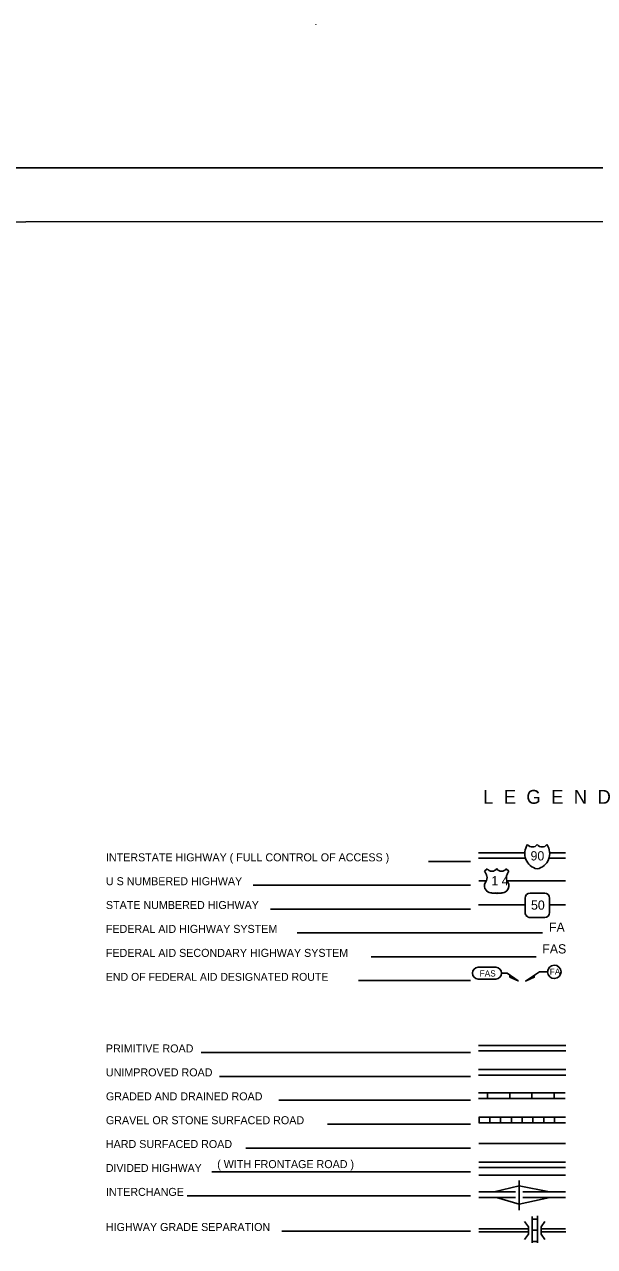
# Model space of a CAD drawing. Extents: x 281213 to 901381, y 15267972 to 16023003.
# Drawn here: x 829227 to 860064, y 15749251 to 15815426 of the extents above; entities that cross this region are included whole.
import ezdxf

# ---------------------------------------------------------------- set-up
doc = ezdxf.new("R2010")
doc.units = 0
for name, color, linetype in [('L1', 7, 'Continuous'), ('L12', 7, 'Continuous'), ('L23', 7, 'Continuous'), ('L26', 7, 'Continuous')]:
    doc.layers.add(name, color=color, linetype=linetype)

msp = doc.modelspace()

# ---------------------------------------------------------------- linework, layer by layer
at = {"layer": 'L1'}
for p, q in [((844980, 15815419), (844995, 15815419)), ((844987, 15815412), (844987, 15815426)), ((844987, 15815419), (844987, 15815419))]:
    msp.add_line(p, q, dxfattribs=at)
at = {"layer": 'L12'}
for p, q in [((853792, 15770575), (856295, 15770575)), ((853792, 15770274), (856326, 15770274)), ((857599, 15770274), (858486, 15770274)), ((857636, 15770575), (858486, 15770575)), ((854220, 15769049), (853803, 15769049)), ((855329, 15769049), (858491, 15769049)), ((853792, 15767761), (856316, 15767761)), ((857625, 15767761), (858486, 15767761)), ((853803, 15754834), (858502, 15754834)), ((853803, 15753826), (858502, 15753826)), ((853803, 15753525), (858502, 15753525)), ((853803, 15753124), (858502, 15753124)), ((855978, 15751217), (855978, 15752833)), ((853803, 15752210), (855793, 15752210)), ((853803, 15751909), (855793, 15751909)), ((856194, 15752210), (858502, 15752210)), ((856194, 15751909), (858502, 15751909)), ((853808, 15750209), (856490, 15750209)), ((853808, 15750051), (856490, 15750051)), ((857177, 15750219), (858491, 15750219)), ((857192, 15750051), (858507, 15750051))]:
    msp.add_line(p, q, dxfattribs=at)
for points in [[(854637, 15752210), (855978, 15752543)], [(857636, 15752215), (855978, 15752543)], [(854769, 15751909), (855978, 15751550)], [(855978, 15751550), (857641, 15751909)]]:
    msp.add_lwpolyline(points, dxfattribs=at)
at = {"layer": 'L23'}
for p, q in [((851078, 15770110), (853349, 15770110)), ((854119, 15769577), (854251, 15769709)), ((855424, 15769577), (855292, 15769709)), ((854178, 15768991), (854183, 15769002)), ((854236, 15769318), (854236, 15769318)), ((855307, 15769308), (855307, 15769329)), ((855366, 15768991), (855366, 15768991)), ((841595, 15768817), (853349, 15768817)), ((854225, 15768516), (854209, 15768526)), ((854510, 15768394), (854711, 15768394)), ((855033, 15768394), (854832, 15768394)), ((855292, 15768500), (855318, 15768516)), ((857367, 15768384), (856575, 15768384)), ((856316, 15768120), (856316, 15767333)), ((857625, 15767333), (857625, 15768120)), ((842535, 15767528), (853349, 15767528)), ((856575, 15767069), (857367, 15767069)), ((843977, 15766235), (857245, 15766235)), ((847974, 15764941), (856902, 15764941)), ((853766, 15764376), (854727, 15764376)), ((847303, 15763653), (853349, 15763653)), ((853766, 15763737), (854727, 15763737)), ((838792, 15759761), (853349, 15759761)), ((853792, 15760141), (858507, 15760141)), ((853792, 15759840), (858507, 15759840)), ((839774, 15758467), (853349, 15758467)), ((853792, 15758832), (858507, 15758832)), ((853792, 15758536), (858507, 15758536)), ((842984, 15757174), (853349, 15757174)), ((853792, 15757570), (858475, 15757570)), ((853792, 15757269), (858475, 15757269)), ((854278, 15757570), (854278, 15757269)), ((855476, 15757570), (855476, 15757269)), ((856675, 15757570), (856675, 15757269)), ((857873, 15757570), (857873, 15757269)), ((845624, 15755885), (853349, 15755885)), ((853803, 15756260), (858486, 15756260)), ((853803, 15755959), (858486, 15755959)), ((853818, 15756260), (853818, 15755959)), ((854399, 15756260), (854399, 15755959)), ((854985, 15756260), (854985, 15755959)), ((855566, 15756260), (855566, 15755959)), ((856152, 15756260), (856152, 15755959)), ((856733, 15756260), (856733, 15755959)), ((857319, 15756260), (857319, 15755959)), ((857900, 15756260), (857900, 15755959)), ((841210, 15754586), (853349, 15754586)), ((839362, 15753293), (853349, 15753293)), ((838037, 15751994), (853349, 15751994)), ((856485, 15750325), (856284, 15750600)), ((856685, 15749459), (856685, 15750885)), ((856685, 15750732), (856986, 15750732)), ((856986, 15749459), (856986, 15750916)), ((857182, 15750325), (857382, 15750600)), ((843153, 15750093), (853349, 15750093)), ((856284, 15749633), (856485, 15749924)), ((856485, 15749924), (856485, 15750325)), ((856685, 15750135), (856986, 15750135)), ((857182, 15749924), (857182, 15750315)), ((857382, 15749633), (857182, 15749924)), ((856685, 15749533), (856986, 15749533))]:
    msp.add_line(p, q, dxfattribs=at)
msp.add_lwpolyline([(552040, 15804667), (898610, 15804752), (898598, 15624890), (552022, 15625032)], close=True, dxfattribs=at)
for points in [[(855043, 15764049), (855344, 15764059), (855941, 15763637), (855487, 15763843), (855487, 15763959)], [(857520, 15764128), (857087, 15764128), (856337, 15763626), (856807, 15763832), (856817, 15763959)]]:
    msp.add_lwpolyline(points, dxfattribs=at)
for centre, radius, start, end in [((857138, 15770531), 849, 145.14312, 258.09316), ((856703, 15771215), 328, 217.37591, 322.23762), ((857225, 15771215), 328, 217.76666, 322.62838), ((856791, 15770531), 849, 281.91113, 34.86116), ((853615, 15769181), 637, 12.29087, 38.41087), ((854510, 15769892), 317, 215.68703, 325.8092), ((855034, 15769892), 317, 214.19569, 324.65779), ((855930, 15769181), 637, 141.59322, 166.93701), ((854450, 15768780), 344, 141.56593, 226.89454), ((853867, 15769216), 384, 326.08664, 14.91322), ((855678, 15769216), 384, 166.75048, 215.18625), ((855094, 15768780), 344, 310.34092, 38.29471), ((854511, 15768791), 394, 224.02499, 270.00208), ((854708, 15768332), 65.6, 10.37181, 90.00214), ((854837, 15768332), 65.6, 90.00214, 169.63251), ((855034, 15768791), 394, 270.00214, 311.99099), ((856576, 15768120), 263, 90.00214, 180.00214), ((857364, 15768120), 263, 0.00214, 90.00214), ((856576, 15767333), 263, 180.00214, 270.00214), ((857364, 15767333), 263, 270.00214, 0.00214), ((853772, 15764055), 317, 90.00149, 270.00149), ((854722, 15764055), 317, 270.00149, 90.00149)]:
    msp.add_arc(centre, radius, start, end, dxfattribs=at)
msp.add_ellipse((857889, 15764126), major_axis=(-8, 363), ratio=0.999925, dxfattribs=at)
at = {"layer": 'L26'}
msp.add_line((549365, 15807667), (901381, 15807667), dxfattribs=at)

# ---------------------------------------------------------------- texts
at = {"layer": 'L23'}
for s, height, p in [('L  E  G  E  N  D', 749.98, (854035, 15773226)), ('INTERSTATE HIGHWAY ( FULL CONTROL OF ACCESS )', 433.31, (833633, 15770110)), ('90', 500, (856601, 15770158)), ('U S NUMBERED HIGHWAY', 433.31, (833633, 15768817)), ('1 4', 500, (854484, 15768810)), ('STATE NUMBERED HIGHWAY', 433.31, (833633, 15767528)), ('50', 500, (856627, 15767491)), ('FEDERAL AID HIGHWAY SYSTEM', 433.31, (833633, 15766235)), ('FA', 500, (857599, 15766293)), ('FAS', 500, (857235, 15765121)), ('FEDERAL AID SECONDARY HIGHWAY SYSTEM', 433.31, (833633, 15764936)), ('FA', 333.3, (857641, 15763969)), ('END OF FEDERAL AID DESIGNATED ROUTE', 425.01, (833633, 15763642)), ('PRIMITIVE ROAD', 433.31, (833633, 15759761)), ('UNIMPROVED ROAD', 433.31, (833633, 15758467)), ('GRADED AND DRAINED ROAD', 433.31, (833633, 15757168)), ('GRAVEL OR STONE SURFACED ROAD', 433.31, (833633, 15755875)), ('HARD SURFACED ROAD', 433.31, (833633, 15754586)), ('DIVIDED HIGHWAY', 425.01, (833633, 15753293)), ('( WITH FRONTAGE ROAD )', 433.31, (839652, 15753499)), ('INTERCHANGE', 433.31, (833633, 15751994)), ('HIGHWAY GRADE SEPARATION', 433.31, (833633, 15750093))]:
    msp.add_text(s, height=height, dxfattribs=at).set_placement(p)
msp.add_text('FAS', height=333.3, rotation=0.00149, dxfattribs=at).set_placement((853850, 15763874))

doc.saveas('drawing.dxf')
